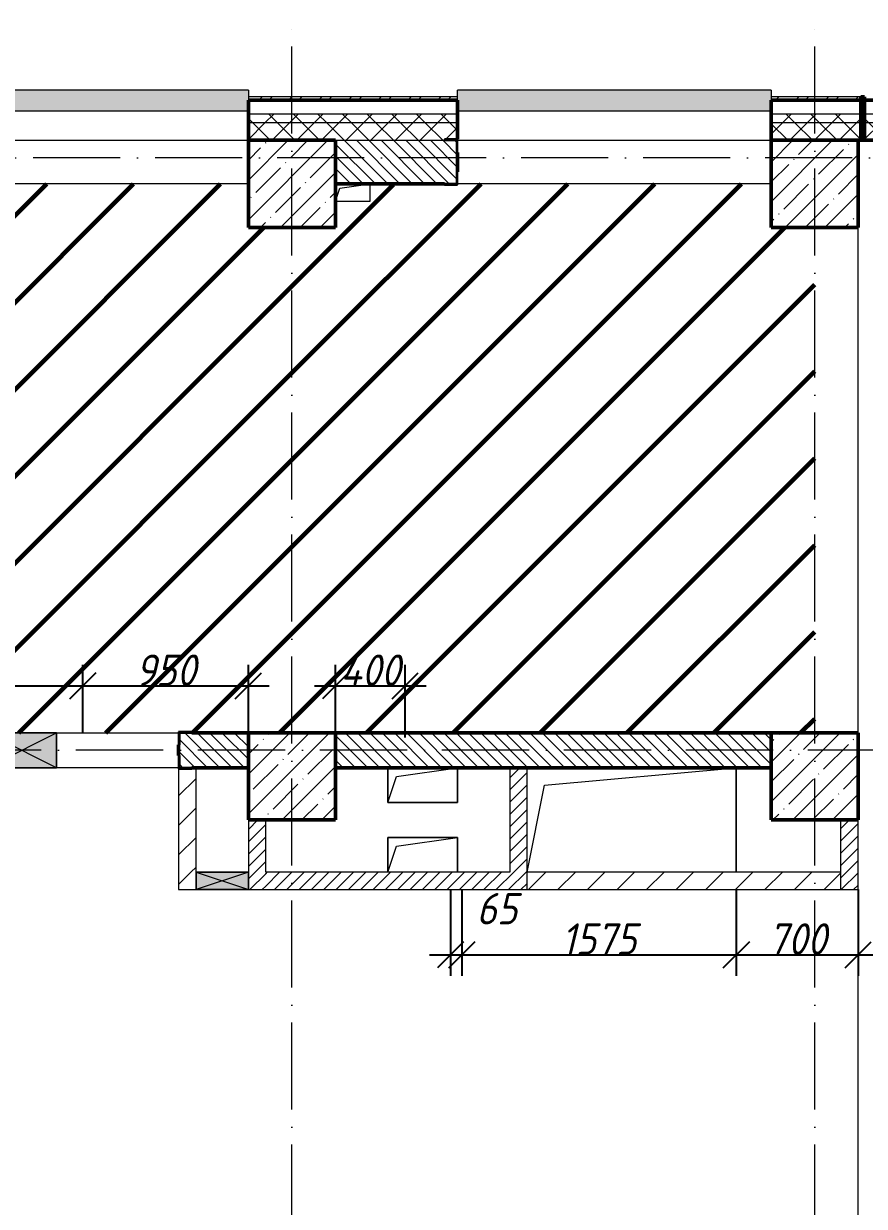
# Model space of a CAD drawing. Header units: millimetres. Extents: x -606178 to 312196, y -19338 to 632709.
# Drawn here: x -231391 to -226566, y 455158 to 461945 of the extents above; entities that cross this region are included whole.
import ezdxf

# ---------------------------------------------------------------- set-up
doc = ezdxf.new("R2010")
doc.units = ezdxf.units.MM
doc.linetypes.add('50_200_ШТРИХ_1Т_ш5_п1_п1_', pattern=[700, 500, -100, 0, -100])
for name, color, linetype, lineweight in [('6.4.1) Окр пт с инж. ПТ2.16', 3, 'Continuous', 60), ('A-____-____-DIMS', 7, 'Continuous', 9), ('A-DETL-GENF-OTLN', 7, 'Continuous', 9), ('A-FLOR-____-OTLN', 7, 'Continuous', 9), ('A-GENM-____-MCUT', 7, 'Continuous', 25), ('A-GENM-____-OTLN', 7, 'Continuous', 9), ('A-GENM-____-OTLN-1', 7, 'Continuous', 25), ('A-GLAZ-____-OTLN', 7, 'Continuous', 9), ('A-WALL-____-MCUT-2', 7, 'Continuous', 50), ('A-WALL-____-MCUT-3', 7, 'Continuous', 9), ('A-WALL-____-OTLN', 7, 'Continuous', 9), ('A-WALL-____-PATT-1', 7, 'Continuous', 9), ('A-WALL-FNSH-MCUT-1', 7, 'Continuous', 9), ('I-WALL-____-OTLN', 7, 'Continuous', 9), ('S-COLS-____-MCUT', 7, 'Continuous', 50), ('S-COLS-____-OTLN', 7, 'Continuous', 9), ('S-GRID-____-OTLN-1', 7, '50_200_ШТРИХ_1Т_ш5_п1_п1_', 9)]:
    doc.layers.add(name, color=color, linetype=linetype, lineweight=lineweight)
doc.layers.add('A-GLAZ-____-OTLN-1', color=7, linetype='Continuous', lineweight=9, true_color=0xc0c0c0)
doc.styles.add('ISOCPEUR_I_10', font='isocpeui.ttf', dxfattribs={"width": 0.9, "height": 180})
doc.dimstyles.new('ISO-1_8_0_9К_СРЕДНИЙ_Кладочные_3', dxfattribs={"dimscale": 304.8, "dimtxt": 179.276612, "dimasz": 0.492126, "dimexe": 0.393701, "dimexo": 0, "dimgap": 0, "dimtad": 1, "dimdec": 3, "dimrnd": 0.001, "dimdsep": 46, "dimtxsty": 'ISOCPEUR_I_10', "dimblk1": 'OBLIQUE', "dimblk2": 'OBLIQUE', "dimsah": 1, "dimcen": 0.09, "dimdle": 0.393701, "dimazin": 0, "dimtfac": 1, "dimtdec": 4, "dimtix": 1, "dimtmove": 0, "dimatfit": 3, "dimfxl": 1, "dimtvp": 1, "dimtolj": 1, "dimtzin": 0, "dimarcsym": 2})
doc.dimstyles.new('ISO-1_8_0_9К_СРЕДНИЙ_Кладочные_4', dxfattribs={"dimscale": 304.8, "dimtxt": 179.276612, "dimasz": 0.492126, "dimexe": 0.393701, "dimexo": 0, "dimgap": 0, "dimtad": 1, "dimdec": 3, "dimrnd": 0.001, "dimdsep": 46, "dimtxsty": 'ISOCPEUR_I_10', "dimblk1": 'OBLIQUE', "dimblk2": 'OBLIQUE', "dimsah": 1, "dimcen": 0.09, "dimdle": 0.393701, "dimazin": 0, "dimtfac": 1, "dimtdec": 4, "dimtix": 1, "dimtmove": 1, "dimatfit": 3, "dimfxl": 1, "dimtvp": 1, "dimtolj": 1, "dimtzin": 0, "dimarcsym": 2})
pattern_1 = [(45, (-264901.3, 451794.26), (-70.71068, 70.71068), []), (135, (-264901.3, 451794.26), (-70.71068, -70.71068), [])]
pattern_2 = [(135, (-264901.3, 451794.26), (-35.35534, -35.35534), [])]
pattern_3 = [(45, (-264901.3, 451794.26), (-84.8528, 84.8528), [])]
pattern_4 = [(45, (-264901.3, 451794.26), (-35.35534, 35.35534), [])]

# ---------------------------------------------------------------- blocks, each defined once
blk = doc.blocks.new('BSC_Колонна _Прямоугольная - 500х500-V68-АР1_План отверстий 2 этажа в осях 1-64_А-ГГ')
at = {"layer": 'S-COLS-____-OTLN'}
h = blk.add_hatch(dxfattribs=at)
h.set_pattern_fill('FP_97', color=256, style=0, pattern_type=2)
h.set_pattern_definition([(45, (-38050, -5831.04), (-114.04925, 114.04925), []), (45, (-37935.95, -5831.04), (-114.04925, 114.04925), [201.613, -40.323, 3.353, -36.97])])
h.paths.add_polyline_path([(-250, -250), (250, -250), (250, 250), (-250, 250)], flags=0)
at = {"layer": 'S-COLS-____-MCUT'}
for p, q in [((250, 250), (-250, 250)), ((-250, 250), (-250, -250)), ((250, -250), (250, 250)), ((-250, -250), (250, -250))]:
    blk.add_line(p, q, dxfattribs=at)
blk = doc.blocks.new('BSC_Колонна _Прямоугольная - 500х500-V95-АР1_План отверстий 2 этажа в осях 1-64_А-ГГ')
at = {"layer": 'S-COLS-____-OTLN'}
h = blk.add_hatch(dxfattribs=at)
h.set_pattern_fill('FP_124', color=256, style=0, pattern_type=2)
h.set_pattern_definition([(45, (-35050, -5831.04), (-114.04925, 114.04925), []), (45, (-34935.95, -5831.04), (-114.04925, 114.04925), [201.613, -40.323, 3.353, -36.97])])
h.paths.add_polyline_path([(-250, -250), (250, -250), (250, 250), (-250, 250)], flags=0)
at = {"layer": 'S-COLS-____-MCUT'}
for p, q in [((250, 250), (-250, 250)), ((-250, 250), (-250, -250)), ((250, -250), (250, 250)), ((-250, -250), (250, -250))]:
    blk.add_line(p, q, dxfattribs=at)
blk = doc.blocks.new('BSC_Колонна _Прямоугольная - 500х500-V96-АР1_План отверстий 2 этажа в осях 1-64_А-ГГ')
at = {"layer": 'S-COLS-____-OTLN'}
h = blk.add_hatch(dxfattribs=at)
h.set_pattern_fill('FP_125', color=256, style=0, pattern_type=2)
h.set_pattern_definition([(45, (-38050, -9231.04), (-114.04925, 114.04925), []), (45, (-37935.95, -9231.04), (-114.04925, 114.04925), [201.613, -40.323, 3.353, -36.97])])
h.paths.add_polyline_path([(-250, -250), (250, -250), (250, 250), (-250, 250), (-250, 104.8)], flags=0)
at = {"layer": 'S-COLS-____-MCUT'}
for p, q in [((250, 250), (-250, 250)), ((-250, 250), (-250, -250)), ((250, -250), (250, 250)), ((-250, -250), (250, -250))]:
    blk.add_line(p, q, dxfattribs=at)
blk = doc.blocks.new('Фахверк_СКБ_Уголок - 250_2700-27497298-АР1_План отверстий 2 этажа в осях 1-64_А-ГГ')
at = {"layer": 'A-GENM-____-MCUT'}
for p, q in [((200, 181), (125, 181)), ((125, 181), (125, 106)), ((131, 106), (131, 175)), ((131, 175), (200, 175)), ((200, 175), (200, 181)), ((125, 106), (131, 106)), ((131, -6), (125, -6)), ((125, -6), (125, -81)), ((131, -75), (131, -6)), ((125, -81), (200, -81)), ((200, -75), (131, -75)), ((200, -81), (200, -75))]:
    blk.add_line(p, q, dxfattribs=at)
blk = doc.blocks.new('Фахверк_СКБ_Уголок - 200_3960-28268576-АР1_План отверстий 2 этажа в осях 1-64_А-ГГ')
at = {"layer": 'A-GENM-____-MCUT'}
for p, q in [((200, 156), (125, 156)), ((125, 156), (125, 81)), ((131, 81), (131, 150)), ((131, 150), (200, 150)), ((200, 150), (200, 156)), ((125, 81), (131, 81)), ((131, 19), (125, 19)), ((125, 19), (125, -56)), ((131, -50), (131, 19)), ((125, -56), (200, -56)), ((200, -50), (131, -50)), ((200, -56), (200, -50))]:
    blk.add_line(p, q, dxfattribs=at)
blk = doc.blocks.new('AR_Отверстие прямоугольное _в плите_ - AR_Отверстие прямоугольное _в плите_-30459223-АР1_План отверстий 2 этажа в осях 1-64_А-ГГ')
at = {"layer": 'A-GENM-____-OTLN'}
for p, q in [((-200, 100), (-200, -100)), ((-150, 50), (200, 100)), ((200, -100), (200, 100)), ((-200, -100), (-150, 50)), ((-200, -100), (200, -100))]:
    blk.add_line(p, q, dxfattribs=at)
blk = doc.blocks.new('AR_Отверстие прямоугольное _в плите_ - AR_Отверстие прямоугольное _в плите_-V166-АР1_План отверстий 2 этажа в осях 1-64_А-ГГ')
at = {"layer": 'A-GENM-____-OTLN'}
for p, q in [((-100, -50), (-75, 25)), ((-75, 25), (100, 50)), ((100, -50), (100, 50)), ((-100, -50), (100, -50))]:
    blk.add_line(p, q, dxfattribs=at)
blk = doc.blocks.new('AR_Отверстие прямоугольное _в плите_ - AR_Отверстие прямоугольное _в плите_-V179-АР1_План отверстий 2 этажа в осях 1-64_А-ГГ')
at = {"layer": 'A-GENM-____-OTLN'}
for p, q in [((200, 100), (-200, 100)), ((-200, 100), (-200, -100)), ((-150, 50), (200, 100)), ((200, -100), (200, 100)), ((-200, -100), (-150, 50))]:
    blk.add_line(p, q, dxfattribs=at)
blk = doc.blocks.new('AR_Отверстие прямоугольное _в плите_ - AR_Отверстие прямоугольное _в плите_-V192-АР1_План отверстий 2 этажа в осях 1-64_А-ГГ')
at = {"layer": 'A-GENM-____-OTLN'}
for p, q in [((-500, 200), (600, 300)), ((600, -300), (600, 300)), ((-600, -300), (-500, 200))]:
    blk.add_line(p, q, dxfattribs=at)
blk = doc.blocks.new('Отлив_СКБ - Отлив витража_120_НВФ-31885513-АР1_План отверстий 2 этажа в осях 1-64_А-ГГ')
at = {"layer": 'A-GLAZ-____-OTLN-1'}
for points in [[(7800, 2), (7800, 120), (0, 120), (0, 2), (4800.7, 2)], [(7800, 0), (7800, 2), (0, 2), (0, 0), (4800.7, 0)]]:
    blk.add_hatch(color=256, dxfattribs=at).paths.add_polyline_path(points, flags=0)
at = {"layer": 'A-GLAZ-____-OTLN'}
for p, q in [((0, 83), (0, 120)), ((7800, 120), (0, 120)), ((7800, 120), (7800, 83)), ((0, 2), (7800, 2)), ((7800, 0), (0, 0))]:
    blk.add_line(p, q, dxfattribs=at)
blk = doc.blocks.new('Отлив_СКБ - Отлив витража_120_НВФ-31885689-АР1_План отверстий 2 этажа в осях 1-64_А-ГГ')
at = {"layer": 'A-GLAZ-____-OTLN-1'}
for points in [[(1800, 2), (1800, 120), (0, 120), (0, 2), (1103.1, 2)], [(1103.1, 0), (1800, 0), (1800, 2), (0, 2), (0, 0)]]:
    blk.add_hatch(color=256, dxfattribs=at).paths.add_polyline_path(points, flags=0)
at = {"layer": 'A-GLAZ-____-OTLN'}
for p, q in [((0, 83), (0, 120)), ((1800, 120), (0, 120)), ((1800, 120), (1800, 83)), ((0, 2), (1800, 2)), ((1800, 0), (0, 0))]:
    blk.add_line(p, q, dxfattribs=at)
blk = doc.blocks.new('Стены 4 - Стены 4-31195499-АР1_План отверстий 2 этажа в осях 1-64_А-ГГ')
at = {"layer": 'A-WALL-____-MCUT-2'}
for p, q in [((-1798.5, 41030.2), (-1798.5, 41010.2)), ((-1548.5, 41030.2), (-1798.5, 41030.2)), ((-1798.5, 41010.2), (-1548.5, 41010.2)), ((-1548.5, 41010.2), (-1548.5, 41030.2))]:
    blk.add_line(p, q, dxfattribs=at)
blk = doc.blocks.new('AR_Отверстие прямоугольное _в стене__БезПР - AR_Отверстие прямоугольное _в стене__БезПР-36428632-АР1_План отверстий 2 этажа в осях 1-64_А-ГГ')
at = {"layer": 'A-GLAZ-____-OTLN'}
blk.add_hatch(color=256, dxfattribs=at).paths.add_polyline_path([(-200, -100), (200, -100), (200, 100), (-200, 100)], flags=0)
at = {"layer": 'A-DETL-GENF-OTLN'}
for p, q in [((-200, -100), (-200, 100)), ((-200, 100), (200, 100)), ((200, 100), (-200, -100)), ((-200, 100), (200, -100)), ((200, 100), (-200, 100)), ((-200, 100), (-200, -100)), ((200, 100), (200, -100)), ((200, -100), (200, 100)), ((200, -100), (-200, -100)), ((-200, -100), (200, -100))]:
    blk.add_line(p, q, dxfattribs=at)
at = {"layer": 'A-GLAZ-____-OTLN'}
blk.add_line((200, 100), (-200, 100), dxfattribs=at)
blk = doc.blocks.new('AR_Отверстие прямоугольное _в стене__БезПР - AR_Отверстие прямоугольное _в стене__БезПР-36789553-АР1_План отверстий 2 этажа в осях 1-64_А-ГГ')
at = {"layer": 'A-GLAZ-____-OTLN'}
blk.add_hatch(color=256, dxfattribs=at).paths.add_polyline_path([(150, -50), (150, 50), (-150, 50), (-150, -50)], flags=0)
at = {"layer": 'A-DETL-GENF-OTLN'}
for p, q in [((-150, -50), (-150, 50)), ((-150, 50), (150, 50)), ((150, 50), (-150, -50)), ((-150, 50), (150, -50)), ((150, 50), (-150, 50)), ((-150, 50), (-150, -50)), ((150, 50), (150, -50)), ((150, -50), (150, 50)), ((150, -50), (-150, -50)), ((-150, -50), (150, -50))]:
    blk.add_line(p, q, dxfattribs=at)
at = {"layer": 'A-GLAZ-____-OTLN'}
blk.add_line((150, 50), (-150, 50), dxfattribs=at)
blk = doc.blocks.new('_Oblique')
at = {"color": 0, "linetype": 'ByBlock', "lineweight": -2}
blk.add_line((-0.5, -0.5), (0.5, 0.5), dxfattribs=at)
blk = doc.blocks.new('*D4588')
at = {"layer": 'A-____-____-DIMS', "color": 0, "lineweight": -2, "transparency": 16777216}
for p, q in [((-229601.3, 457875.3), (-229601.3, 458264.7)), ((-229201.3, 457848.8), (-229201.3, 458264.7)), ((-229721.3, 458144.7), (-229081.3, 458144.7))]:
    blk.add_line(p, q, dxfattribs=at)
at = {"layer": 'Defpoints', "color": 0, "transparency": 16777216}
for p in [(-229201.3, 458144.7), (-229601.3, 457875.3), (-229201.3, 457848.8)]:
    blk.add_point(p, dxfattribs=at)
at = {"layer": 'A-____-____-DIMS', "color": 0, "lineweight": -2, "transparency": 16777216, "xscale": 150, "yscale": 150, "zscale": 150, "rotation": 180}
blk.add_blockref('_Oblique', (-229601.3, 458144.7), dxfattribs=at)
at = {"layer": 'A-____-____-DIMS', "color": 0, "lineweight": -2, "transparency": 16777216, "xscale": 150, "yscale": 150, "zscale": 150}
blk.add_blockref('_Oblique', (-229201.3, 458144.7), dxfattribs=at)
at = {"layer": 'A-____-____-DIMS', "color": 0, "transparency": 16777216, "insert": (-229401.3, 458234.7), "char_height": 180, "width": 426.127, "attachment_point": 5, "style": 'ISOCPEUR_I_10'}
blk.add_mtext('\\A1;400', dxfattribs=at)
blk = doc.blocks.new('*D4589')
at = {"layer": 'A-____-____-DIMS', "color": 0, "lineweight": -2, "transparency": 16777216}
for p, q in [((-232451.3, 457809.9), (-232451.3, 458264.7)), ((-231051.3, 457875.3), (-231051.3, 458264.7)), ((-232571.3, 458144.7), (-230931.3, 458144.7))]:
    blk.add_line(p, q, dxfattribs=at)
at = {"layer": 'Defpoints', "color": 0, "transparency": 16777216}
for p in [(-231051.3, 458144.7), (-231051.3, 457875.3), (-232451.3, 457809.9)]:
    blk.add_point(p, dxfattribs=at)
at = {"layer": 'A-____-____-DIMS', "color": 0, "lineweight": -2, "transparency": 16777216, "xscale": 150, "yscale": 150, "zscale": 150, "rotation": 180}
blk.add_blockref('_Oblique', (-232451.3, 458144.7), dxfattribs=at)
at = {"layer": 'A-____-____-DIMS', "color": 0, "lineweight": -2, "transparency": 16777216, "xscale": 150, "yscale": 150, "zscale": 150}
blk.add_blockref('_Oblique', (-231051.3, 458144.7), dxfattribs=at)
at = {"layer": 'A-____-____-DIMS', "color": 0, "transparency": 16777216, "insert": (-231751.3, 458234.7), "char_height": 180, "width": 521.281, "attachment_point": 5, "style": 'ISOCPEUR_I_10'}
blk.add_mtext('\\A1;1400', dxfattribs=at)
blk = doc.blocks.new('*D4590')
at = {"layer": 'A-____-____-DIMS', "color": 0, "lineweight": -2, "transparency": 16777216}
for p, q in [((-231051.3, 457875.3), (-231051.3, 458264.7)), ((-230101.3, 457875.3), (-230101.3, 458264.7)), ((-231171.3, 458144.7), (-229981.3, 458144.7))]:
    blk.add_line(p, q, dxfattribs=at)
at = {"layer": 'Defpoints', "color": 0, "transparency": 16777216}
for p in [(-230101.3, 458144.7), (-231051.3, 457875.3), (-230101.3, 457875.3)]:
    blk.add_point(p, dxfattribs=at)
at = {"layer": 'A-____-____-DIMS', "color": 0, "lineweight": -2, "transparency": 16777216, "xscale": 150, "yscale": 150, "zscale": 150, "rotation": 180}
blk.add_blockref('_Oblique', (-231051.3, 458144.7), dxfattribs=at)
at = {"layer": 'A-____-____-DIMS', "color": 0, "lineweight": -2, "transparency": 16777216, "xscale": 150, "yscale": 150, "zscale": 150}
blk.add_blockref('_Oblique', (-230101.3, 458144.7), dxfattribs=at)
at = {"layer": 'A-____-____-DIMS', "color": 0, "transparency": 16777216, "insert": (-230576.3, 458234.7), "char_height": 180, "width": 409.578, "attachment_point": 5, "style": 'ISOCPEUR_I_10'}
blk.add_mtext('\\A1;950', dxfattribs=at)
blk = doc.blocks.new('*D4722')
at = {"layer": 'A-____-____-DIMS', "color": 0, "lineweight": -2, "transparency": 16777216}
for p, q in [((-228941.3, 456975.3), (-228941.3, 456480.9)), ((-228876.3, 456975.3), (-228876.3, 456480.9)), ((-229061.3, 456600.9), (-228756.3, 456600.9))]:
    blk.add_line(p, q, dxfattribs=at)
at = {"layer": 'Defpoints', "color": 0, "transparency": 16777216}
for p in [(-228941.3, 456975.3), (-228876.3, 456975.3), (-228876.3, 456600.9)]:
    blk.add_point(p, dxfattribs=at)
at = {"layer": 'A-____-____-DIMS', "color": 0, "lineweight": -2, "transparency": 16777216, "xscale": 150, "yscale": 150, "zscale": 150, "rotation": 180}
blk.add_blockref('_Oblique', (-228941.3, 456600.9), dxfattribs=at)
at = {"layer": 'A-____-____-DIMS', "color": 0, "lineweight": -2, "transparency": 16777216, "xscale": 150, "yscale": 150, "zscale": 150}
blk.add_blockref('_Oblique', (-228876.3, 456600.9), dxfattribs=at)
at = {"layer": 'A-____-____-DIMS', "color": 0, "transparency": 16777216, "insert": (-228792.8, 456956), "char_height": 180, "width": 273.052, "attachment_point": 1, "line_spacing_factor": 1.149209, "style": 'ISOCPEUR_I_10'}
blk.add_mtext('\\A1;65', dxfattribs=at)
blk = doc.blocks.new('*D4723')
at = {"layer": 'A-____-____-DIMS', "color": 0, "lineweight": -2, "transparency": 16777216}
for p, q in [((-228876.3, 456975.3), (-228876.3, 456480.9)), ((-227301.3, 456975.3), (-227301.3, 456480.9)), ((-228996.3, 456600.9), (-227181.3, 456600.9))]:
    blk.add_line(p, q, dxfattribs=at)
at = {"layer": 'Defpoints', "color": 0, "transparency": 16777216}
for p in [(-228876.3, 456975.3), (-227301.3, 456975.3), (-227301.3, 456600.9)]:
    blk.add_point(p, dxfattribs=at)
at = {"layer": 'A-____-____-DIMS', "color": 0, "lineweight": -2, "transparency": 16777216, "xscale": 150, "yscale": 150, "zscale": 150, "rotation": 180}
blk.add_blockref('_Oblique', (-228876.3, 456600.9), dxfattribs=at)
at = {"layer": 'A-____-____-DIMS', "color": 0, "lineweight": -2, "transparency": 16777216, "xscale": 150, "yscale": 150, "zscale": 150}
blk.add_blockref('_Oblique', (-227301.3, 456600.9), dxfattribs=at)
at = {"layer": 'A-____-____-DIMS', "color": 0, "transparency": 16777216, "insert": (-228088.8, 456692), "char_height": 180, "width": 504.733, "attachment_point": 5, "style": 'ISOCPEUR_I_10'}
blk.add_mtext('\\A1;1575', dxfattribs=at)
blk = doc.blocks.new('*D4724')
at = {"layer": 'A-____-____-DIMS', "color": 0, "lineweight": -2, "transparency": 16777216}
for p, q in [((-227301.3, 456975.3), (-227301.3, 456480.9)), ((-226601.3, 456975.3), (-226601.3, 456480.9)), ((-227421.3, 456600.9), (-226481.3, 456600.9))]:
    blk.add_line(p, q, dxfattribs=at)
at = {"layer": 'Defpoints', "color": 0, "transparency": 16777216}
for p in [(-227301.3, 456975.3), (-226601.3, 456975.3), (-226601.3, 456600.9)]:
    blk.add_point(p, dxfattribs=at)
at = {"layer": 'A-____-____-DIMS', "color": 0, "lineweight": -2, "transparency": 16777216, "xscale": 150, "yscale": 150, "zscale": 150, "rotation": 180}
blk.add_blockref('_Oblique', (-227301.3, 456600.9), dxfattribs=at)
at = {"layer": 'A-____-____-DIMS', "color": 0, "lineweight": -2, "transparency": 16777216, "xscale": 150, "yscale": 150, "zscale": 150}
blk.add_blockref('_Oblique', (-226601.3, 456600.9), dxfattribs=at)
at = {"layer": 'A-____-____-DIMS', "color": 0, "transparency": 16777216, "insert": (-226951.3, 456692), "char_height": 180, "width": 409.578, "attachment_point": 5, "style": 'ISOCPEUR_I_10'}
blk.add_mtext('\\A1;700', dxfattribs=at)

msp = doc.modelspace()

# ---------------------------------------------------------------- hatches: boundary and pattern name
at = {"layer": '6.4.1) Окр пт с инж. ПТ2.16'}
h = msp.add_hatch(dxfattribs=at)
h.set_pattern_fill('ANSI31', color=256, scale=111)
h.paths.add_polyline_path([(-229851.3011, 460775.3011), (-230101.3011, 460775.3011), (-230101.3011, 461025.3011), (-232501.3011, 461025.3011), (-232501.3011, 460925.3011), (-232701.3011, 460925.3011), (-232701.3011, 461025.3011), (-235401.3011, 461025.3011), (-235401.3011, 460925.3011), (-235601.3011, 460925.3011), (-235601.3011, 460775.3011), (-235851.3011, 460775.3011), (-235851.3011, 457875.3011), (-235576.3011, 457875.3011), (-235576.3011, 457881.3011), (-235501.3011, 457881.3011), (-235411.3011, 457875.3011), (-235011.3011, 457875.3011), (-234801.3011, 457875.3011), (-234801.3011, 457881.3011), (-234726.3011, 457881.3011), (-234576.3011, 457875.3011), (-234576.3011, 457881.3011), (-234501.3011, 457881.3011), (-234326.3011, 457875.3011), (-234026.3011, 457875.3011), (-233876.3011, 457875.3011), (-233876.3011, 457881.3011), (-233807.3011, 457881.3011), (-233801.3011, 457881.3011), (-233726.3011, 457881.3011), (-232276.3011, 457875.3011), (-232276.3011, 457881.3011), (-232201.3011, 457881.3011), (-232195.3011, 457881.3011), (-232126.3011, 457881.3011), (-231601.3011, 457875.3011), (-231201.3011, 457875.3011), (-230501.3011, 457875.3011), (-230501.3011, 457881.3011), (-230426.3011, 457881.3011), (-230101.3011, 457875.3011), (-229851.3011, 457875.3011)])
h = msp.add_hatch(dxfattribs=at)
h.set_pattern_fill('ANSI31', color=256, scale=111)
h.paths.add_polyline_path([(-226851.3011, 460775.3011), (-227101.3011, 460775.3011), (-227101.3011, 461025.3011), (-228901.3011, 461025.3011), (-228901.3011, 461019.3011), (-228976.3011, 461019.3011), (-229401.3011, 461023.3811), (-229401.3011, 460925.3011), (-229601.3011, 460925.3011), (-229601.3011, 460775.3011), (-229851.3011, 460775.3011), (-229851.3011, 457875.3011), (-229601.3011, 457875.3011), (-227101.3011, 457875.3011), (-226851.3011, 457875.3011)])
at = {"layer": 'A-WALL-____-PATT-1'}
h = msp.add_hatch(dxfattribs=at)
h.set_pattern_fill('FP_3', color=256, style=0, pattern_type=2)
h.set_pattern_definition([(45, (-264901.3, 451794.26), (-85.5366, 85.5366), []), (45, (-264844.28, 451794.26), (-85.5366, 85.5366), [])])
h.paths.add_polyline_path([(-226586.3011, 461505.3011), (-226586.3011, 461525.3011), (-227101.3011, 461525.3011), (-227101.3011, 461505.3011)], flags=0)
h.paths.add_polyline_path([(-228901.3011, 461505.3011), (-228901.3011, 461525.3011), (-230101.3011, 461525.3011), (-230101.3011, 461505.3011), (-229565.7049, 461505.3011)], flags=0)
h.paths.add_polyline_path([(-237901.3011, 461505.3011), (-237901.3011, 461525.3011), (-241051.3011, 461525.3011), (-241051.3011, 461505.3011), (-240170.4906, 461505.3011)], flags=0)
h = msp.add_hatch(dxfattribs=at)
h.set_pattern_fill('FP_1', color=256, style=0, pattern_type=2)
h.set_pattern_definition(pattern_1)
h.paths.add_polyline_path([(-190551.3011, 461375.3011), (-190551.3011, 461425.3011), (-196901.3011, 461425.3011), (-196901.3011, 461375.3011), (-190681.4906, 461375.3011)], flags=0)
h.paths.add_polyline_path([(-199518.812, 461375.3011), (-198701.3011, 461375.3011), (-198701.3011, 461425.3011), (-199901.3011, 461425.3011), (-199901.3011, 461375.3011)], flags=0)
h.paths.add_polyline_path([(-201701.3011, 461375.3011), (-201701.3011, 461425.3011), (-202901.3011, 461425.3011), (-202901.3011, 461375.3011), (-202170.0085, 461375.3011)], flags=0)
h.paths.add_polyline_path([(-204701.3011, 461375.3011), (-204701.3011, 461425.3011), (-205901.3011, 461425.3011), (-205901.3011, 461375.3011), (-204821.2049, 461375.3011)], flags=0)
h.paths.add_polyline_path([(-207701.3011, 461375.3011), (-207701.3011, 461425.3011), (-208901.3011, 461425.3011), (-208901.3011, 461375.3011), (-208356.1335, 461375.3011)], flags=0)
h.paths.add_polyline_path([(-211901.3011, 461375.3011), (-210701.3011, 461375.3011), (-210701.3011, 461425.3011), (-211901.3011, 461425.3011)], flags=0)
h.paths.add_polyline_path([(-214901.3011, 461375.3011), (-213701.3011, 461375.3011), (-213701.3011, 461425.3011), (-214901.3011, 461425.3011)], flags=0)
h.paths.add_polyline_path([(-217193.4549, 461375.3011), (-216701.3011, 461375.3011), (-216701.3011, 461425.3011), (-217901.3011, 461425.3011), (-217901.3011, 461375.3011)], flags=0)
h.paths.add_polyline_path([(-219701.3011, 461375.3011), (-219701.3011, 461425.3011), (-220901.3011, 461425.3011), (-220901.3011, 461375.3011), (-220728.3835, 461375.3011)], flags=0)
h.paths.add_polyline_path([(-222701.3011, 461375.3011), (-222701.3011, 461425.3011), (-223901.3011, 461425.3011), (-223901.3011, 461375.3011), (-223379.5799, 461375.3011)], flags=0)
h.paths.add_polyline_path([(-227101.3011, 461375.3011), (-225701.3011, 461375.3011), (-225701.3011, 461425.3011), (-227101.3011, 461425.3011)], flags=0)
h.paths.add_polyline_path([(-228901.3011, 461375.3011), (-228901.3011, 461425.3011), (-230101.3011, 461425.3011), (-230101.3011, 461375.3011), (-229565.7049, 461375.3011)], flags=0)
h.paths.add_polyline_path([(-237901.3011, 461375.3011), (-237901.3011, 461425.3011), (-241071.3011, 461425.3011), (-241071.3011, 461375.3011), (-240170.4906, 461375.3011)], flags=0)
h = msp.add_hatch(dxfattribs=at)
h.set_pattern_fill('FP_1', color=256, style=0, pattern_type=2)
h.set_pattern_definition(pattern_1)
h.paths.add_polyline_path([(-190551.3011, 461275.3011), (-190551.3011, 461375.3011), (-196901.3011, 461375.3011), (-196901.3011, 461281.3011), (-196826.3011, 461281.3011), (-196826.3011, 461275.3011), (-190681.4906, 461275.3011)], flags=0)
h.paths.add_polyline_path([(-199518.812, 461275.3011), (-198776.3011, 461275.3011), (-198776.3011, 461281.3011), (-198701.3011, 461281.3011), (-198701.3011, 461375.3011), (-199901.3011, 461375.3011), (-199901.3011, 461281.3011), (-199826.3011, 461281.3011), (-199826.3011, 461275.3011)], flags=0)
h.paths.add_polyline_path([(-201776.3011, 461275.3011), (-201776.3011, 461281.3011), (-201701.3011, 461281.3011), (-201701.3011, 461375.3011), (-202901.3011, 461375.3011), (-202901.3011, 461281.3011), (-202826.3011, 461281.3011), (-202826.3011, 461275.3011), (-202051.3011, 461275.3011)], flags=0)
h.paths.add_polyline_path([(-205551.3011, 461275.3011), (-204776.3011, 461275.3011), (-204776.3011, 461281.3011), (-204701.3011, 461281.3011), (-204701.3011, 461375.3011), (-205901.3011, 461375.3011), (-205901.3011, 461281.3011), (-205826.3011, 461281.3011), (-205826.3011, 461275.3011), (-205704.937, 461275.3011)], flags=0)
h.paths.add_polyline_path([(-208356.1335, 461275.3011), (-207776.3011, 461275.3011), (-207776.3011, 461281.3011), (-207701.3011, 461281.3011), (-207701.3011, 461375.3011), (-208901.3011, 461375.3011), (-208901.3011, 461281.3011), (-208826.3011, 461281.3011), (-208826.3011, 461275.3011)], flags=0)
h.paths.add_polyline_path([(-211051.3011, 461275.3011), (-210776.3011, 461275.3011), (-210776.3011, 461281.3011), (-210701.3011, 461281.3011), (-210701.3011, 461375.3011), (-211901.3011, 461375.3011), (-211901.3011, 461281.3011), (-211826.3011, 461281.3011), (-211826.3011, 461275.3011), (-211551.3011, 461275.3011)], flags=0)
h.paths.add_polyline_path([(-214051.3011, 461275.3011), (-213776.3011, 461275.3011), (-213776.3011, 461281.3011), (-213701.3011, 461281.3011), (-213701.3011, 461375.3011), (-214901.3011, 461375.3011), (-214901.3011, 461281.3011), (-214826.3011, 461281.3011), (-214826.3011, 461275.3011), (-214542.2585, 461275.3011)], flags=0)
h.paths.add_polyline_path([(-216776.3011, 461275.3011), (-216776.3011, 461281.3011), (-216701.3011, 461281.3011), (-216701.3011, 461375.3011), (-217901.3011, 461375.3011), (-217901.3011, 461281.3011), (-217826.3011, 461281.3011), (-217826.3011, 461275.3011), (-217193.4549, 461275.3011)], flags=0)
h.paths.add_polyline_path([(-219776.3011, 461275.3011), (-219776.3011, 461281.3011), (-219701.3011, 461281.3011), (-219701.3011, 461375.3011), (-220901.3011, 461375.3011), (-220901.3011, 461281.3011), (-220826.3011, 461281.3011), (-220826.3011, 461275.3011), (-220051.3011, 461275.3011)], flags=0)
h.paths.add_polyline_path([(-223826.3011, 461275.3011), (-222776.3011, 461275.3011), (-222776.3011, 461281.3011), (-222701.3011, 461281.3011), (-222701.3011, 461375.3011), (-223901.3011, 461375.3011), (-223901.3011, 461281.3011), (-223826.3011, 461281.3011)], flags=0)
h.paths.add_polyline_path([(-226051.3011, 461275.3011), (-225776.3011, 461275.3011), (-225776.3011, 461281.3011), (-225701.3011, 461281.3011), (-225701.3011, 461375.3011), (-227101.3011, 461375.3011), (-227101.3011, 461275.3011), (-226601.3011, 461275.3011)], flags=0)
h.paths.add_polyline_path([(-229565.7049, 461275.3011), (-228976.3011, 461275.3011), (-228976.3011, 461281.3011), (-228901.3011, 461281.3011), (-228901.3011, 461375.3011), (-230101.3011, 461375.3011), (-230101.3011, 461275.3011), (-229601.3011, 461275.3011)], flags=0)
h.paths.add_polyline_path([(-237976.3011, 461275.3011), (-237976.3011, 461281.3011), (-237901.3011, 461281.3011), (-237901.3011, 461375.3011), (-241071.3011, 461375.3011), (-241071.3011, 461275.3011), (-238601.3011, 461275.3011)], flags=0)
h = msp.add_hatch(dxfattribs=at)
h.set_pattern_fill('FP_6', color=256, style=0, pattern_type=2)
h.set_pattern_definition(pattern_2)
h.paths.add_polyline_path([(-229601.3011, 461025.3011), (-228907.3011, 461025.3011), (-228907.3011, 461094.3011), (-228901.3011, 461094.3011), (-228901.3011, 461206.3011), (-228907.3011, 461206.3011), (-228907.3011, 461275.3011), (-229601.3011, 461275.3011)], flags=0)
h = msp.add_hatch(dxfattribs=at)
h.set_pattern_fill('FP_6', color=256, style=0, pattern_type=2)
h.set_pattern_definition(pattern_2)
h.paths.add_polyline_path([(-230426.3011, 457675.3011), (-230101.3011, 457675.3011), (-230101.3011, 457875.3011), (-230495.3011, 457875.3011), (-230495.3011, 457806.3011), (-230501.3011, 457806.3011), (-230501.3011, 457744.3011), (-230495.3011, 457744.3011), (-230495.3011, 457675.3011)], flags=0)
h.paths.add_polyline_path([(-232276.3011, 457675.3011), (-232207.3011, 457675.3011), (-232207.3011, 457744.3011), (-232201.3011, 457744.3011), (-232201.3011, 457806.3011), (-232207.3011, 457806.3011), (-232207.3011, 457875.3011), (-233795.3011, 457875.3011), (-233795.3011, 457806.3011), (-233801.3011, 457806.3011), (-233801.3011, 457744.3011), (-233795.3011, 457744.3011), (-233795.3011, 457675.3011), (-233100.6335, 457675.3011)], flags=0)
h.paths.add_polyline_path([(-234795.3011, 457675.3011), (-234507.3011, 457675.3011), (-234507.3011, 457744.3011), (-234501.3011, 457744.3011), (-234501.3011, 457806.3011), (-234507.3011, 457806.3011), (-234507.3011, 457875.3011), (-234795.3011, 457875.3011), (-234795.3011, 457806.3011), (-234801.3011, 457806.3011), (-234801.3011, 457744.3011), (-234795.3011, 457744.3011), (-234795.3011, 457679.3011)], flags=0)
h.paths.add_polyline_path([(-235601.3011, 457675.3011), (-235507.3011, 457675.3011), (-235507.3011, 457744.3011), (-235501.3011, 457744.3011), (-235501.3011, 457806.3011), (-235507.3011, 457806.3011), (-235507.3011, 457875.3011), (-235601.3011, 457875.3011), (-235601.3011, 457769.3011)], flags=0)
h = msp.add_hatch(dxfattribs=at)
h.set_pattern_fill('FP_6', color=256, style=0, pattern_type=2)
h.set_pattern_definition(pattern_2)
h.paths.add_polyline_path([(-227101.3011, 457675.3011), (-227101.3011, 457875.3011), (-229601.3011, 457875.3011), (-229601.3011, 457675.3011), (-229565.7049, 457675.3011)], flags=0)
h = msp.add_hatch(dxfattribs=at)
h.set_pattern_fill('FP_4', color=256, style=0, pattern_type=2)
h.set_pattern_definition(pattern_3)
h.paths.add_polyline_path([(-230401.3011, 457075.3011), (-230401.3011, 457675.3011), (-230426.3011, 457675.3011), (-230426.3011, 457669.3011), (-230501.3011, 457669.3011), (-230501.3011, 457075.3011), (-230426.3011, 457075.3011)], flags=0)
h = msp.add_hatch(dxfattribs=at)
h.set_pattern_fill('FP_5', color=256, style=0, pattern_type=2)
h.set_pattern_definition(pattern_4)
h.paths.add_polyline_path([(-228501.3011, 457075.3011), (-228501.3011, 457675.3011), (-228601.3011, 457675.3011), (-228601.3011, 457075.3011)], flags=0)
h = msp.add_hatch(dxfattribs=at)
h.set_pattern_fill('FP_5', color=256, style=0, pattern_type=2)
h.set_pattern_definition(pattern_4)
h.paths.add_polyline_path([(-230001.3011, 456975.3011), (-230001.3011, 457375.3011), (-230101.3011, 457375.3011), (-230101.3011, 456975.3011)], flags=0)
h = msp.add_hatch(dxfattribs=at)
h.set_pattern_fill('FP_5', color=256, style=0, pattern_type=2)
h.set_pattern_definition(pattern_4)
h.paths.add_polyline_path([(-226601.3011, 456975.3011), (-226601.3011, 457375.3011), (-226701.3011, 457375.3011), (-226701.3011, 456975.3011)], flags=0)
h = msp.add_hatch(dxfattribs=at)
h.set_pattern_fill('FP_4', color=256, style=0, pattern_type=2)
h.set_pattern_definition(pattern_3)
h.paths.add_polyline_path([(-230501.3011, 456975.3011), (-230401.3011, 456975.3011), (-230401.3011, 457075.3011), (-230501.3011, 457075.3011)], flags=0)
h = msp.add_hatch(dxfattribs=at)
h.set_pattern_fill('FP_5', color=256, style=0, pattern_type=2)
h.set_pattern_definition(pattern_4)
h.paths.add_polyline_path([(-228501.3011, 456975.3011), (-228501.3011, 457075.3011), (-230001.3011, 457075.3011), (-230001.3011, 456975.3011), (-229565.7049, 456975.3011)], flags=0)
h = msp.add_hatch(dxfattribs=at)
h.set_pattern_fill('FP_4', color=256, style=0, pattern_type=2)
h.set_pattern_definition(pattern_3)
h.paths.add_polyline_path([(-226701.3011, 456975.3011), (-226701.3011, 457075.3011), (-228501.3011, 457075.3011), (-228501.3011, 456975.3011)], flags=0)
at = {"layer": 'S-COLS-____-OTLN'}
h = msp.add_hatch(dxfattribs=at)
h.set_pattern_fill('FP_25', color=256, style=0, pattern_type=2)
h.set_pattern_definition([(45, (-264901.3, 451794.26), (-114.04925, 114.04925), []), (45, (-264787.25, 451794.26), (-114.04925, 114.04925), [201.612, -40.322, 3.353, -36.97])])
h.paths.add_polyline_path([(-230101.3011, 460775.3011), (-229601.3011, 460775.3011), (-229601.3011, 461275.3011), (-230101.3011, 461275.3011)], flags=0)

# ---------------------------------------------------------------- linework, layer by layer
at = {"layer": 'A-FLOR-____-OTLN'}
for p, q in [((-226601.3011, 457875.3011), (-226601.3011, 460775.3011)), ((-229301.3011, 457475.3011), (-229301.3011, 457675.3011)), ((-228901.3011, 457675.3011), (-228901.3011, 457475.3011)), ((-227301.3011, 457675.3011), (-227301.3011, 457075.3011)), ((-228901.3011, 457475.3011), (-229301.3011, 457475.3011)), ((-229301.3011, 457275.3011), (-228901.3011, 457275.3011)), ((-229301.3011, 457075.3011), (-229301.3011, 457275.3011)), ((-228901.3011, 457275.3011), (-228901.3011, 457075.3011)), ((-226601.3011, 450375.3011), (-226601.3011, 456975.3011))]:
    msp.add_line(p, q, dxfattribs=at)
at = {"layer": 'A-WALL-____-MCUT-2'}
for p, q in [((-228901.3011, 461505.3011), (-230101.3011, 461505.3011)), ((-230101.3011, 461505.3011), (-230101.3011, 461275.3011)), ((-228901.3011, 461281.3011), (-228901.3011, 461505.3011)), ((-225701.3011, 461505.3011), (-227101.3011, 461505.3011)), ((-227101.3011, 461505.3011), (-227101.3011, 461275.3011)), ((-230101.3011, 461275.3011), (-229601.3011, 461275.3011)), ((-229601.3011, 461275.3011), (-229601.3011, 461025.3011)), ((-226601.3011, 461275.3011), (-226051.3011, 461275.3011)), ((-228901.3011, 461094.3011), (-228901.3011, 461206.3011)), ((-229601.3011, 461025.3011), (-228976.3011, 461025.3011)), ((-230101.3011, 457875.3011), (-230426.3011, 457875.3011)), ((-227101.3011, 457875.3011), (-229601.3011, 457875.3011)), ((-230501.3011, 457806.3011), (-230501.3011, 457744.3011)), ((-230426.3011, 457675.3011), (-230101.3011, 457675.3011)), ((-229601.3011, 457675.3011), (-227101.3011, 457675.3011))]:
    msp.add_line(p, q, dxfattribs=at)
at = {"layer": 'A-WALL-____-MCUT-3'}
for p, q in [((-228901.3011, 461425.3011), (-230101.3011, 461425.3011)), ((-228901.3011, 461375.3011), (-230101.3011, 461375.3011)), ((-225701.3011, 461425.3011), (-227101.3011, 461425.3011)), ((-225701.3011, 461375.3011), (-227101.3011, 461375.3011)), ((-229601.3011, 461275.3011), (-228976.3011, 461275.3011))]:
    msp.add_line(p, q, dxfattribs=at)
at = {"layer": 'A-WALL-____-OTLN'}
for p, q in [((-235601.3011, 461275.3011), (-230101.3011, 461275.3011)), ((-228901.3011, 461275.3011), (-227101.3011, 461275.3011)), ((-230101.3011, 461025.3011), (-235601.3011, 461025.3011)), ((-227101.3011, 461025.3011), (-228901.3011, 461025.3011))]:
    msp.add_line(p, q, dxfattribs=at)
at = {"layer": 'A-WALL-FNSH-MCUT-1'}
for p, q in [((-228901.3011, 461525.3011), (-230101.3011, 461525.3011)), ((-230101.3011, 461525.3011), (-230101.3011, 461505.3011)), ((-228901.3011, 461505.3011), (-228901.3011, 461525.3011)), ((-226586.3011, 461525.3011), (-227101.3011, 461525.3011)), ((-227101.3011, 461525.3011), (-227101.3011, 461505.3011)), ((-226586.3011, 461505.3011), (-226586.3011, 461525.3011)), ((-230501.3011, 457669.3011), (-230501.3011, 456975.3011)), ((-230401.3011, 457075.3011), (-230401.3011, 457675.3011)), ((-228601.3011, 457675.3011), (-228601.3011, 457075.3011)), ((-228501.3011, 456975.3011), (-228501.3011, 457675.3011)), ((-230101.3011, 457375.3011), (-230101.3011, 457075.3011)), ((-230001.3011, 457075.3011), (-230001.3011, 457375.3011)), ((-226701.3011, 456975.3011), (-226701.3011, 457375.3011)), ((-226601.3011, 456975.3011), (-226601.3011, 457375.3011)), ((-228601.3011, 457075.3011), (-230001.3011, 457075.3011)), ((-226701.3011, 457075.3011), (-228501.3011, 457075.3011)), ((-230501.3011, 456975.3011), (-230401.3011, 456975.3011)), ((-230101.3011, 456975.3011), (-226601.3011, 456975.3011))]:
    msp.add_line(p, q, dxfattribs=at)
at = {"layer": 'I-WALL-____-OTLN'}
for p, q in [((-231201.3011, 457875.3011), (-230501.3011, 457875.3011)), ((-230501.3011, 457675.3011), (-231201.3011, 457675.3011))]:
    msp.add_line(p, q, dxfattribs=at)
at = {"layer": 'S-COLS-____-MCUT'}
for p, q in [((-229601.3011, 461275.3011), (-230101.3011, 461275.3011)), ((-230101.3011, 461275.3011), (-230101.3011, 460775.3011)), ((-229601.3011, 460775.3011), (-229601.3011, 461275.3011)), ((-230101.3011, 460775.3011), (-229601.3011, 460775.3011))]:
    msp.add_line(p, q, dxfattribs=at)
at = {"layer": 'S-GRID-____-OTLN-1'}
for p, q in [((-229851.3011, 447311.6528), (-229851.3011, 461944.7985)), ((-226851.3011, 447311.6528), (-226851.3011, 461944.7985)), ((-160826.8945, 461175.3011), (-269357.6635, 461175.3011)), ((-174582.5138, 457775.3011), (-269570.0713, 457775.3011))]:
    msp.add_line(p, q, dxfattribs=at)

# ---------------------------------------------------------------- block references
at = {"layer": 'A-GENM-____-OTLN'}
for name, p in [('AR_Отверстие прямоугольное _в плите_ - AR_Отверстие прямоугольное _в плите_-V166-АР1_План отверстий 2 этажа в осях 1-64_А-ГГ', (-229501.3011, 460975.3011)), ('AR_Отверстие прямоугольное _в плите_ - AR_Отверстие прямоугольное _в плите_-30459223-АР1_План отверстий 2 этажа в осях 1-64_А-ГГ', (-229101.3011, 457575.3011)), ('AR_Отверстие прямоугольное _в плите_ - AR_Отверстие прямоугольное _в плите_-V192-АР1_План отверстий 2 этажа в осях 1-64_А-ГГ', (-227901.3011, 457375.3011)), ('AR_Отверстие прямоугольное _в плите_ - AR_Отверстие прямоугольное _в плите_-V179-АР1_План отверстий 2 этажа в осях 1-64_А-ГГ', (-229101.3011, 457175.3011))]:
    msp.add_blockref(name, p, dxfattribs=at)
at = {"layer": 'A-GENM-____-OTLN-1', "rotation": 180}
msp.add_blockref('Фахверк_СКБ_Уголок - 250_2700-27497298-АР1_План отверстий 2 этажа в осях 1-64_А-ГГ', (-228776.3011, 461200.3011), dxfattribs=at)
at = {"layer": 'A-GENM-____-OTLN-1'}
msp.add_blockref('Фахверк_СКБ_Уголок - 200_3960-28268576-АР1_План отверстий 2 этажа в осях 1-64_А-ГГ', (-230626.3011, 457725.3011), dxfattribs=at)
at = {"layer": 'A-GLAZ-____-OTLN'}
for name, p in [('Отлив_СКБ - Отлив витража_120_НВФ-31885513-АР1_План отверстий 2 этажа в осях 1-64_А-ГГ', (-237901.3011, 461442.3011)), ('Отлив_СКБ - Отлив витража_120_НВФ-31885689-АР1_План отверстий 2 этажа в осях 1-64_А-ГГ', (-228901.3011, 461442.3011)), ('AR_Отверстие прямоугольное _в стене__БезПР - AR_Отверстие прямоугольное _в стене__БезПР-36789553-АР1_План отверстий 2 этажа в осях 1-64_А-ГГ', (-230251.3011, 457025.3011))]:
    msp.add_blockref(name, p, dxfattribs=at)
at = {"layer": 'A-GLAZ-____-OTLN', "rotation": 180}
msp.add_blockref('AR_Отверстие прямоугольное _в стене__БезПР - AR_Отверстие прямоугольное _в стене__БезПР-36428632-АР1_План отверстий 2 этажа в осях 1-64_А-ГГ', (-231401.3011, 457775.3011), dxfattribs=at)
at = {"layer": 'A-WALL-____-OTLN', "rotation": 89.9999999999999}
msp.add_blockref('Стены 4 - Стены 4-31195499-АР1_План отверстий 2 этажа в осях 1-64_А-ГГ', (-185556.0591, 463073.8129), dxfattribs=at)
at = {"layer": 'S-COLS-____-OTLN'}
for name, p in [('BSC_Колонна _Прямоугольная - 500х500-V96-АР1_План отверстий 2 этажа в осях 1-64_А-ГГ', (-226851.3011, 461025.3011)), ('BSC_Колонна _Прямоугольная - 500х500-V95-АР1_План отверстий 2 этажа в осях 1-64_А-ГГ', (-229851.3011, 457625.3011)), ('BSC_Колонна _Прямоугольная - 500х500-V68-АР1_План отверстий 2 этажа в осях 1-64_А-ГГ', (-226851.3011, 457625.3011))]:
    msp.add_blockref(name, p, dxfattribs=at)

# ---------------------------------------------------------------- dimensions: what is measured, and where the dimension line sits
at = {"layer": 'A-____-____-DIMS'}
for base, p1, p2, override, picture, middle in [((-231051.3011, 458144.7359), (-232451.3011, 457809.8634), (-231051.3011, 457875.3011), {"dimpost": '<>', "dimfxl": 1401.528484}, '*D4589', (-231751.3011, 458234.7359)), ((-230101.3011, 458144.7359), (-231051.3011, 457875.3011), (-230101.3011, 457875.3011), {"dimpost": '<>', "dimfxl": 950}, '*D4590', (-230576.3011, 458234.7359)), ((-229201.3011, 458144.7359), (-229601.3011, 457875.3011), (-229201.3011, 457848.8131), {"dimpost": '<>', "dimfxl": 400.876061}, '*D4588', (-229401.3011, 458234.7359)), ((-227301.3011, 456600.8834), (-228876.3011, 456975.3011), (-227301.3011, 456975.3011), {"dimpost": '<>', "dimfxl": 1575}, '*D4723', (-228088.8011, 456692.0425)), ((-226601.3011, 456600.8834), (-227301.3011, 456975.3011), (-226601.3011, 456975.3011), {"dimpost": '<>', "dimfxl": 700}, '*D4724', (-226951.3011, 456692.0425))]:
    dim = msp.add_linear_dim(base=base, p1=p1, p2=p2, dimstyle='ISO-1_8_0_9К_СРЕДНИЙ_Кладочные_3', override=override, dxfattribs=at)
    dim.commit()
    dim.dimension.update_dxf_attribs({"geometry": picture, "text_midpoint": middle})
dim = msp.add_linear_dim(base=(-228876.3011, 456600.8834), p1=(-228941.3011, 456975.3011), p2=(-228876.3011, 456975.3011), dimstyle='ISO-1_8_0_9К_СРЕДНИЙ_Кладочные_4', override={"dimpost": '<>', "dimfxl": 65}, dxfattribs=at)
dim.commit()
dim.dimension.update_dxf_attribs({"geometry": '*D4722', "text_midpoint": (-228656.2978, 456716.0454), "dimtype": 160})

doc.saveas('drawing.dxf')
